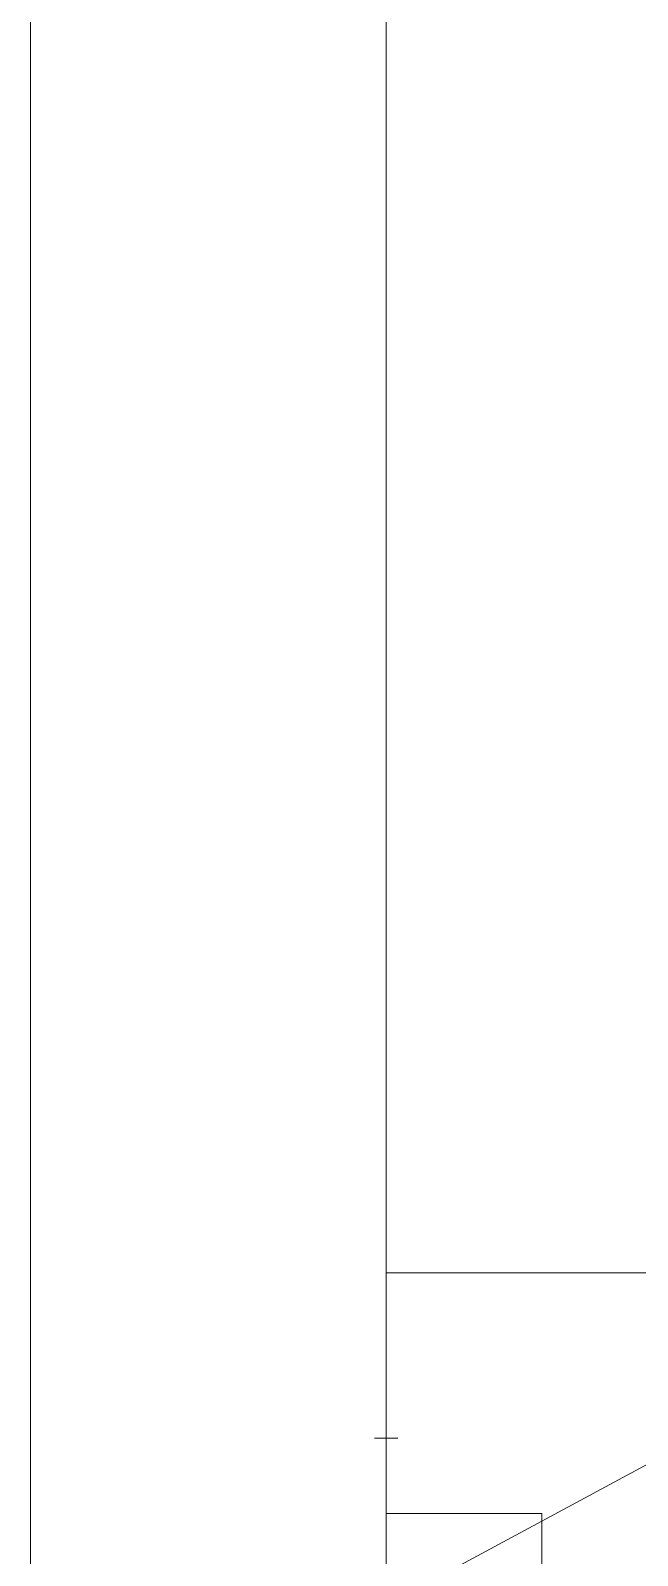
# Model space of a CAD drawing. Header units: millimetres. Extents: x -6949 to 305728, y -55091 to 76684.
# Drawn here: x 14772 to 15551, y 8061 to 10021 of the extents above; entities that cross this region are included whole.
import ezdxf

# ---------------------------------------------------------------- set-up
doc = ezdxf.new("R2010")
doc.units = ezdxf.units.MM
doc.layers.add('A-DETL', color=7, linetype='Continuous', lineweight=18, true_color=0x00a600)
doc.layers.add('S-COLS', color=7, linetype='Continuous', lineweight=18)
doc.layers.add('S-FSTN', color=7, linetype='Continuous', lineweight=18)

msp = doc.modelspace()

# ---------------------------------------------------------------- linework, layer by layer
at = {"layer": 'A-DETL'}
msp.add_line((15000.0005, 7875.0003), (18750.0006, 9890.0003), dxfattribs=at)
at = {"layer": 'S-COLS'}
for p, q in [((14771.5005, 12000.0004), (14771.5005, 20.001)), ((15228.5005, 20.001), (15228.5005, 12000.0004))]:
    msp.add_line(p, q, dxfattribs=at)
at = {"layer": 'S-FSTN'}
for p, q in [((15703.518, 8424.215), (15228.5005, 8424.215)), ((15228.5005, 8424.215), (15228.5005, 8006.0003)), ((15243.5005, 8212.1076), (15213.5005, 8212.1076)), ((15228.5005, 8227.1076), (15228.5005, 8197.1076)), ((15428.5005, 8115.0003), (15228.5005, 8115.0003)), ((15228.5005, 8115.0003), (15228.5005, 7635.0003)), ((15428.5005, 7635.0003), (15428.5005, 8115.0003))]:
    msp.add_line(p, q, dxfattribs=at)

doc.saveas('drawing.dxf')
